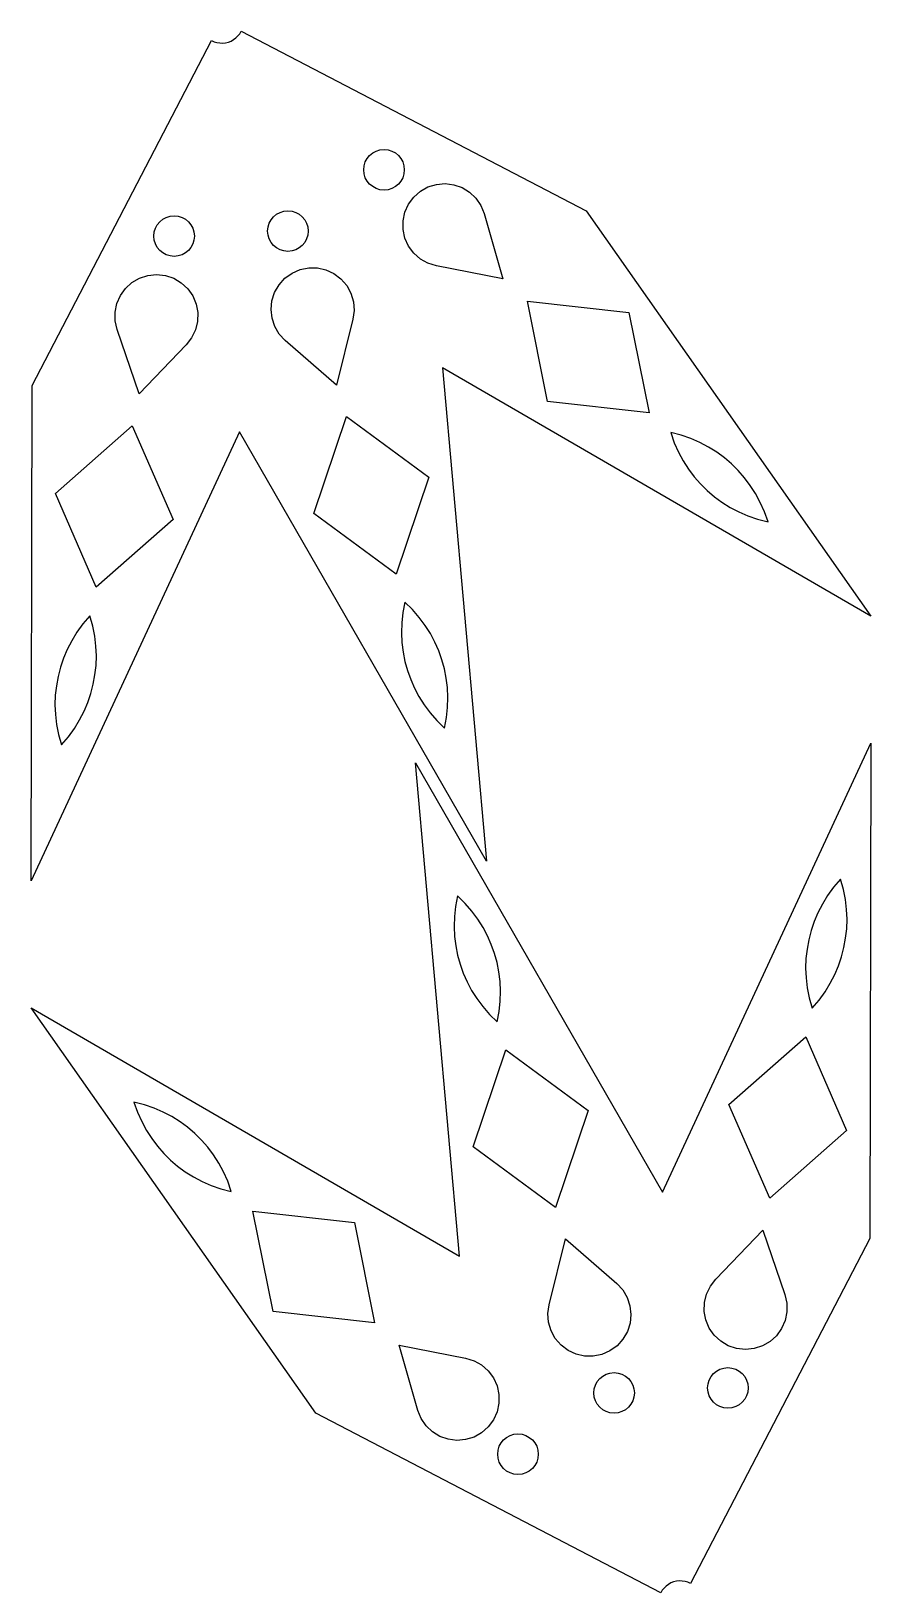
# Model space of a CAD drawing. Header units: metres. Extents: x 10 to 1154, y -2137 to -10.
import ezdxf

# ---------------------------------------------------------------- set-up
doc = ezdxf.new("R2010")
doc.units = ezdxf.units.M

msp = doc.modelspace()

# ---------------------------------------------------------------- linework, layer by layer
at = {"layer": 'CONTOUR'}
for points in [[(766.45, -254.73), (1154.46, -806.86), (570.62, -468.45), (630.57, -1140.61), (294.15, -555.61), (10, -1167.7), (11.15, -492.87), (255.88, -22.76), (259.47, -24.34), (263.23, -25.44), (267.11, -26.03), (271.04, -26.12), (274.94, -25.69), (278.75, -24.76), (282.41, -23.34), (285.85, -21.45), (289.01, -19.13), (291.85, -16.42), (294.3, -13.35), (296.34, -10)], [(398.01, -1892.67), (10, -1340.55), (593.85, -1678.95), (533.89, -1006.79), (870.31, -1591.79), (1154.46, -979.7), (1153.31, -1654.53), (908.59, -2124.64), (904.99, -2123.06), (901.23, -2121.96), (897.35, -2121.37), (893.42, -2121.28), (889.52, -2121.71), (885.71, -2122.64), (882.05, -2124.06), (878.61, -2125.95), (875.45, -2128.27), (872.61, -2130.99), (870.16, -2134.05), (868.12, -2137.4)]]:
    msp.add_lwpolyline(points, close=True, dxfattribs=at)
at = {"layer": 'HOLES'}
for points in [[(653.11, -347.45), (562.31, -329.7), (550.87, -326.17), (540.44, -320.32), (531.46, -312.41), (524.36, -302.78), (519.44, -291.87), (516.92, -280.18), (516.92, -268.21), (519.44, -256.52), (524.36, -245.61), (531.46, -235.98), (540.43, -228.07), (550.87, -222.21), (562.3, -218.69), (574.22, -217.64), (586.09, -219.13), (597.39, -223.09), (607.6, -229.33), (616.26, -237.57), (623, -247.46), (627.51, -258.54)], [(426.09, -492.08), (356.33, -431.3), (348.19, -422.53), (342.08, -412.25), (338.27, -400.91), (336.93, -389.02), (338.12, -377.11), (341.79, -365.72), (347.77, -355.36), (355.8, -346.49), (365.51, -339.5), (376.48, -334.72), (388.21, -332.35), (400.17, -332.5), (411.83, -335.16), (422.68, -340.22), (432.22, -347.44), (440.02, -356.51), (445.74, -367.02), (449.12, -378.5), (450.02, -390.43), (448.38, -402.28)], [(157.18, -503.82), (127.15, -416.31), (124.49, -404.64), (124.34, -392.68), (126.71, -380.95), (131.49, -369.98), (138.47, -360.27), (147.35, -352.24), (157.71, -346.25), (169.1, -342.58), (181, -341.39), (192.89, -342.73), (204.23, -346.54), (214.52, -352.65), (223.29, -360.79), (230.15, -370.59), (234.8, -381.62), (237.02, -393.38), (236.72, -405.34), (233.91, -416.97), (228.72, -427.75), (221.38, -437.19)], [(686.29, -377.86), (824.72, -393.3), (852.18, -529.86), (713.74, -514.42)], [(147.44, -547.75), (203.28, -675.37), (98.74, -767.42), (42.9, -639.81)], [(439.63, -535), (551.79, -617.59), (507.29, -749.58), (395.12, -666.99)], [(881.67, -556.89), (886.49, -570.65), (892.18, -583.47), (898.66, -595.44), (905.85, -606.62), (913.73, -617.06), (922.25, -626.78), (931.42, -635.81), (941.21, -644.15), (951.64, -651.8), (962.73, -658.74), (974.49, -664.93), (986.98, -670.34), (1000.24, -674.89), (1014.38, -678.49), (1009.55, -664.73), (1003.86, -651.91), (997.39, -639.94), (990.19, -628.76), (982.32, -618.32), (973.79, -608.6), (964.63, -599.57), (954.83, -591.23), (944.4, -583.58), (933.32, -576.64), (921.55, -570.45), (909.07, -565.05), (895.8, -560.49)], [(90.08, -806.47), (80.57, -817.53), (72.32, -828.87), (65.19, -840.46), (59.11, -852.28), (54, -864.32), (49.84, -876.57), (46.61, -889.02), (44.28, -901.67), (42.87, -914.53), (42.41, -927.6), (42.93, -940.88), (44.49, -954.4), (47.18, -968.16), (51.12, -982.21), (60.63, -971.15), (68.89, -959.81), (76.02, -948.22), (82.1, -936.4), (87.2, -924.36), (91.36, -912.11), (94.6, -899.66), (96.93, -887.01), (98.33, -874.15), (98.8, -861.08), (98.28, -847.8), (96.72, -834.28), (94.03, -820.52)], [(519.31, -787.73), (516.61, -802.07), (515.13, -816.01), (514.75, -829.61), (515.39, -842.89), (516.99, -855.87), (519.51, -868.56), (522.93, -880.96), (527.25, -893.08), (532.46, -904.92), (538.59, -916.47), (545.68, -927.71), (553.79, -938.64), (563, -949.21), (573.44, -959.4), (576.15, -945.07), (577.63, -931.12), (578, -917.52), (577.36, -904.24), (575.76, -891.26), (573.24, -878.58), (569.82, -866.18), (565.51, -854.05), (560.3, -842.22), (554.17, -830.67), (547.07, -819.42), (538.96, -808.5), (529.75, -797.92)], [(1074.38, -1340.93), (1083.89, -1329.87), (1092.14, -1318.53), (1099.27, -1306.94), (1105.35, -1295.12), (1110.46, -1283.08), (1114.62, -1270.83), (1117.85, -1258.38), (1120.18, -1245.73), (1121.59, -1232.87), (1122.05, -1219.8), (1121.53, -1206.52), (1119.97, -1193), (1117.28, -1179.24), (1113.34, -1165.19), (1103.83, -1176.26), (1095.57, -1187.59), (1088.44, -1199.18), (1082.36, -1211), (1077.26, -1223.04), (1073.1, -1235.29), (1069.86, -1247.74), (1067.53, -1260.39), (1066.13, -1273.25), (1065.66, -1286.32), (1066.18, -1299.6), (1067.74, -1313.12), (1070.43, -1326.88)], [(645.15, -1359.67), (647.85, -1345.33), (649.33, -1331.39), (649.71, -1317.79), (649.07, -1304.51), (647.47, -1291.53), (644.95, -1278.85), (641.53, -1266.44), (637.21, -1254.32), (632, -1242.48), (625.87, -1230.94), (618.78, -1219.69), (610.67, -1208.77), (601.46, -1198.19), (591.02, -1188), (588.31, -1202.33), (586.83, -1216.28), (586.46, -1229.88), (587.1, -1243.16), (588.7, -1256.14), (591.22, -1268.82), (594.64, -1281.23), (598.95, -1293.35), (604.16, -1305.19), (610.3, -1316.73), (617.39, -1327.98), (625.5, -1338.9), (634.71, -1349.48)], [(1017.02, -1599.65), (961.18, -1472.04), (1065.72, -1379.98), (1121.56, -1507.59)], [(724.83, -1612.4), (612.67, -1529.81), (657.18, -1397.82), (769.34, -1480.41)], [(282.79, -1590.51), (277.97, -1576.75), (272.28, -1563.93), (265.8, -1551.96), (258.61, -1540.78), (250.73, -1530.34), (242.21, -1520.62), (233.04, -1511.59), (223.25, -1503.25), (212.82, -1495.6), (201.73, -1488.67), (189.97, -1482.47), (177.48, -1477.07), (164.22, -1472.51), (150.08, -1468.91), (154.91, -1482.67), (160.6, -1495.49), (167.07, -1507.46), (174.27, -1518.64), (182.14, -1529.08), (190.67, -1538.8), (199.83, -1547.83), (209.63, -1556.17), (220.06, -1563.82), (231.14, -1570.76), (242.91, -1576.95), (255.39, -1582.36), (268.66, -1586.91)], [(478.17, -1769.55), (339.74, -1754.1), (312.28, -1617.54), (450.72, -1632.98)], [(738.37, -1655.32), (808.13, -1716.1), (816.27, -1724.87), (822.38, -1735.15), (826.19, -1746.5), (827.53, -1758.39), (826.34, -1770.29), (822.67, -1781.68), (816.69, -1792.04), (808.66, -1800.91), (798.95, -1807.9), (787.98, -1812.68), (776.25, -1815.06), (764.29, -1814.91), (752.63, -1812.24), (741.78, -1807.19), (732.24, -1799.96), (724.44, -1790.89), (718.72, -1780.38), (715.34, -1768.91), (714.44, -1756.97), (716.08, -1745.12)], [(1007.28, -1643.58), (1037.31, -1731.1), (1039.97, -1742.76), (1040.12, -1754.72), (1037.75, -1766.45), (1032.97, -1777.42), (1025.99, -1787.14), (1017.11, -1795.16), (1006.75, -1801.15), (995.36, -1804.82), (983.46, -1806.01), (971.57, -1804.67), (960.23, -1800.86), (949.94, -1794.75), (941.17, -1786.61), (934.31, -1776.81), (929.66, -1765.78), (927.44, -1754.02), (927.74, -1742.06), (930.55, -1730.43), (935.74, -1719.65), (943.08, -1710.21)], [(511.35, -1799.95), (602.15, -1817.7), (613.59, -1821.23), (624.02, -1827.08), (633, -1834.99), (640.1, -1844.62), (645.02, -1855.53), (647.54, -1867.22), (647.54, -1879.19), (645.03, -1890.89), (640.1, -1901.79), (633, -1911.42), (624.03, -1919.34), (613.59, -1925.19), (602.16, -1928.72), (590.24, -1929.76), (578.37, -1928.27), (567.07, -1924.32), (556.86, -1918.08), (548.2, -1909.83), (541.46, -1899.94), (536.95, -1888.86)]]:
    msp.add_lwpolyline(points, close=True, dxfattribs=at)
for centre in [(490.91, -198.82), (359.94, -282.26), (204.8, -289.04), (804.52, -1865.14), (959.66, -1858.37), (673.55, -1948.58)]:
    msp.add_circle(centre, 27.65, dxfattribs=at)

doc.saveas('drawing.dxf')
